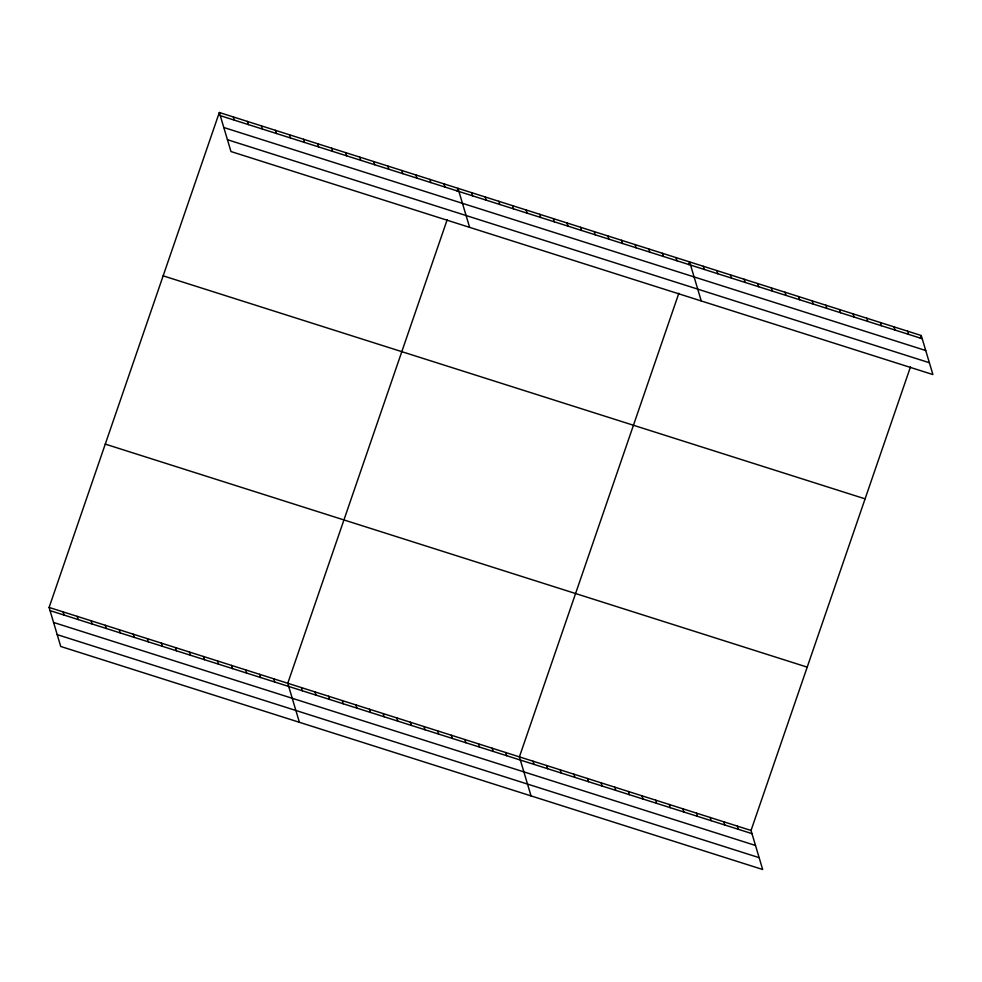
<?xml version="1.0" encoding="UTF-8"?>
<svg xmlns="http://www.w3.org/2000/svg" width="982" height="982" viewBox="0 0 982 982"><rect width="100%" height="100%" fill="white"/><g stroke="black" fill="none" stroke-linecap="round" stroke-linejoin="round"><path stroke-width="1.47" d="M910.498 366.826L751.034 830.465L762.67 869.5L60.737 646.475L49.1 607.441L219.33 112.5L921.263 335.525L932.9 374.559L230.966 151.535L219.33 112.5M447.215 219.637L287.763 683.276L299.4 722.31M457.047 191.048L457.98 188.323L469.617 227.358M678.857 293.225L519.404 756.864L531.041 795.899M688.689 264.649L689.622 261.924L701.258 300.958M920.33 338.25L921.263 335.525M220.275 115.667L922.208 338.692M223.798 127.5L925.731 350.525M227.431 139.702L929.377 362.726M163.147 275.832L865.093 498.856M105.27 444.11L807.216 667.134M49.1 607.441L751.034 830.465M50.045 610.62L751.979 833.644M53.568 622.453L755.514 845.477M57.214 634.642L759.147 857.667M907.638 331.192L908.583 334.371M894.013 326.859L894.958 330.038M880.388 322.538L881.333 325.705M866.762 318.205L867.707 321.372M853.137 313.872L854.082 317.051M839.512 309.551L840.457 312.718M825.887 305.218L826.832 308.385M812.261 300.885L813.206 304.064M798.636 296.564L799.581 299.731M785.011 292.231L785.956 295.398M771.373 287.898L772.318 291.077M757.748 283.577L758.693 286.744M744.123 279.244L745.068 282.411M730.498 274.911L731.443 278.09M716.872 270.578L717.817 273.757M703.247 266.257L704.192 269.424M675.997 257.591L676.942 260.77M662.371 253.27L663.316 256.437M648.746 248.937L649.691 252.104M635.121 244.604L636.066 247.783M621.496 240.283L622.441 243.45M607.87 235.95L608.815 239.117M594.245 231.617L595.19 234.796M580.62 227.296L581.565 230.463M566.995 222.963L567.94 226.13M737.408 826.144L738.354 829.311M553.369 218.63L554.314 221.809M723.783 821.811L724.728 824.978M539.744 214.297L540.689 217.476M710.158 817.478L711.103 820.657M526.119 209.976L527.064 213.143M696.533 813.145L697.478 816.324M512.494 205.643L513.439 208.81M682.907 808.824L683.853 811.991M498.856 201.31L499.801 204.489M669.282 804.491L670.227 807.658M485.231 196.989L486.176 200.156M655.657 800.158L656.602 803.337M471.606 192.656L472.551 195.823M642.032 795.837L642.977 799.004M628.406 791.504L629.352 794.671M443.95 183.867L444.895 187.034M614.781 787.171L615.726 790.35M429.907 179.411L430.853 182.578M601.156 782.85L602.101 786.017M415.865 174.943L416.81 178.123M587.531 778.517L588.476 781.684M401.834 170.487L402.78 173.654M573.905 774.184L574.851 777.363M387.792 166.019L388.737 169.199M560.28 769.863L561.225 773.03M373.749 161.564L374.694 164.73M546.655 765.53L547.6 768.697M359.707 157.108L360.664 160.275M533.03 761.197L533.975 764.377M345.676 152.64L346.621 155.819M331.634 148.184L332.579 151.351M505.779 752.543L506.724 755.71M317.591 143.728L318.536 146.895M492.142 748.21L493.087 751.377M303.561 139.26L304.506 142.427M478.516 743.877L479.462 747.057M289.518 134.804L290.463 137.971M464.891 739.556L465.836 742.723M275.476 130.336L276.421 133.515M451.266 735.223L452.211 738.39M261.445 125.88L262.39 129.047M437.641 730.89L438.586 734.07M247.403 121.424L248.348 124.591M424.015 726.57L424.961 729.736M233.36 116.956L234.305 120.135M410.39 722.236L411.335 725.403M396.765 717.903L397.71 721.083M383.14 713.583L384.085 716.75M369.514 709.25L370.46 712.416M355.889 704.916L356.834 708.096M342.264 700.583L343.209 703.763M328.639 696.263L329.584 699.429M315.013 691.929L315.958 695.096M301.388 687.596L302.333 690.776M273.72 678.808L274.665 681.987M259.678 674.352L260.623 677.519M245.647 669.896L246.592 673.063M231.605 665.428L232.55 668.607M217.562 660.972L218.507 664.139M203.532 656.504L204.477 659.683M189.489 652.048L190.434 655.215M175.447 647.592L176.392 650.759M161.416 643.124L162.361 646.303M147.374 638.668L148.319 641.835M133.331 634.212L134.276 637.379M119.288 629.744L120.234 632.911M105.258 625.288L106.203 628.455M91.216 620.82L92.161 624M77.173 616.365L78.118 619.532M63.143 611.909L64.088 615.076"/></g></svg>
